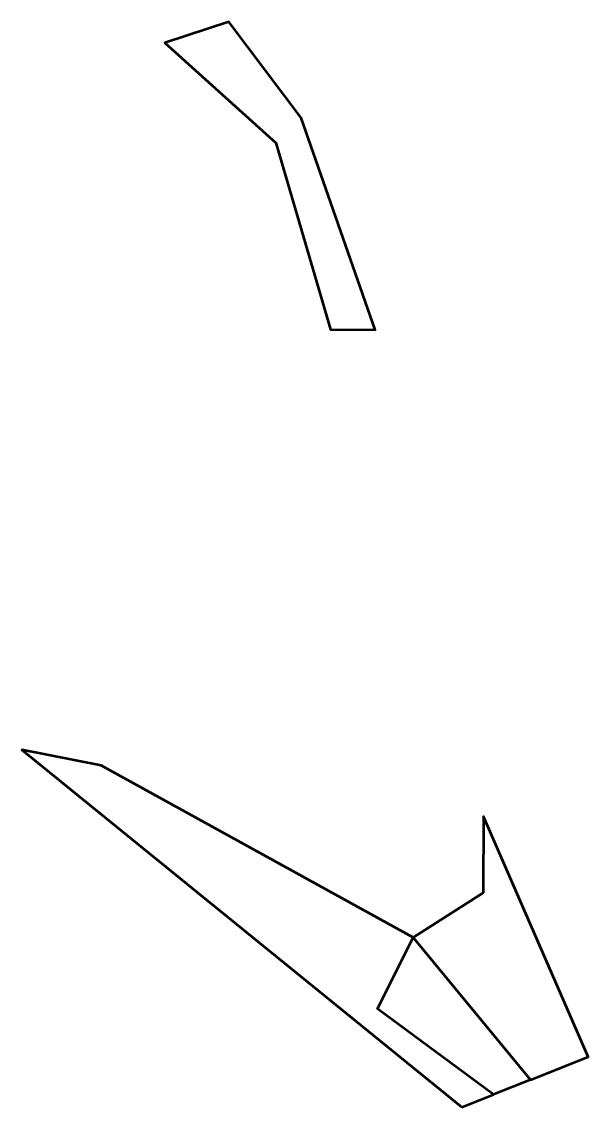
# Model space of a CAD drawing. Header units: metres. Extents: x 807997 to 808115, y 9156995 to 9157221.
import ezdxf

# ---------------------------------------------------------------- set-up
doc = ezdxf.new("R2010")
doc.units = ezdxf.units.M
doc.header["$MEASUREMENT"] = 0
doc.layers.add('2756-21023', color=1, linetype='Continuous')

msp = doc.modelspace()

# ---------------------------------------------------------------- linework, layer by layer
at = {"layer": '2756-21023', "color": 5, "lineweight": 53, "true_color": 0x0000ff}
msp.add_lwpolyline([(808054.89, 9157200.79), (808039.83, 9157220.77), (808026.5, 9157216.4), (808049.64, 9157195.56), (808061.03, 9157156.69), (808070.32, 9157156.63)], close=True, dxfattribs=at)
at = {"layer": '2756-21023', "color": 3, "lineweight": 53, "true_color": 0x00ff00}
msp.add_lwpolyline([(808088.41, 9156994.75), (808094.99, 9156997.39), (808070.82, 9157015.27), (808078.22, 9157030.08), (808013.27, 9157065.93), (807996.73, 9157069.18)], close=True, dxfattribs=at)
at = {"layer": '2756-21023', "color": 6, "lineweight": 53, "true_color": 0xff00ff}
msp.add_lwpolyline([(808078.22, 9157030.08), (808102.69, 9157000.46), (808114.71, 9157005.27), (808092.9, 9157055.32), (808092.81, 9157039.39)], close=True, dxfattribs=at)
at = {"layer": '2756-21023', "color": 40, "lineweight": 53, "true_color": 0xffbb00}
msp.add_lwpolyline([(808078.22, 9157030.08), (808102.69, 9157000.46), (808094.99, 9156997.39), (808070.82, 9157015.27)], close=True, dxfattribs=at)

doc.saveas('drawing.dxf')
